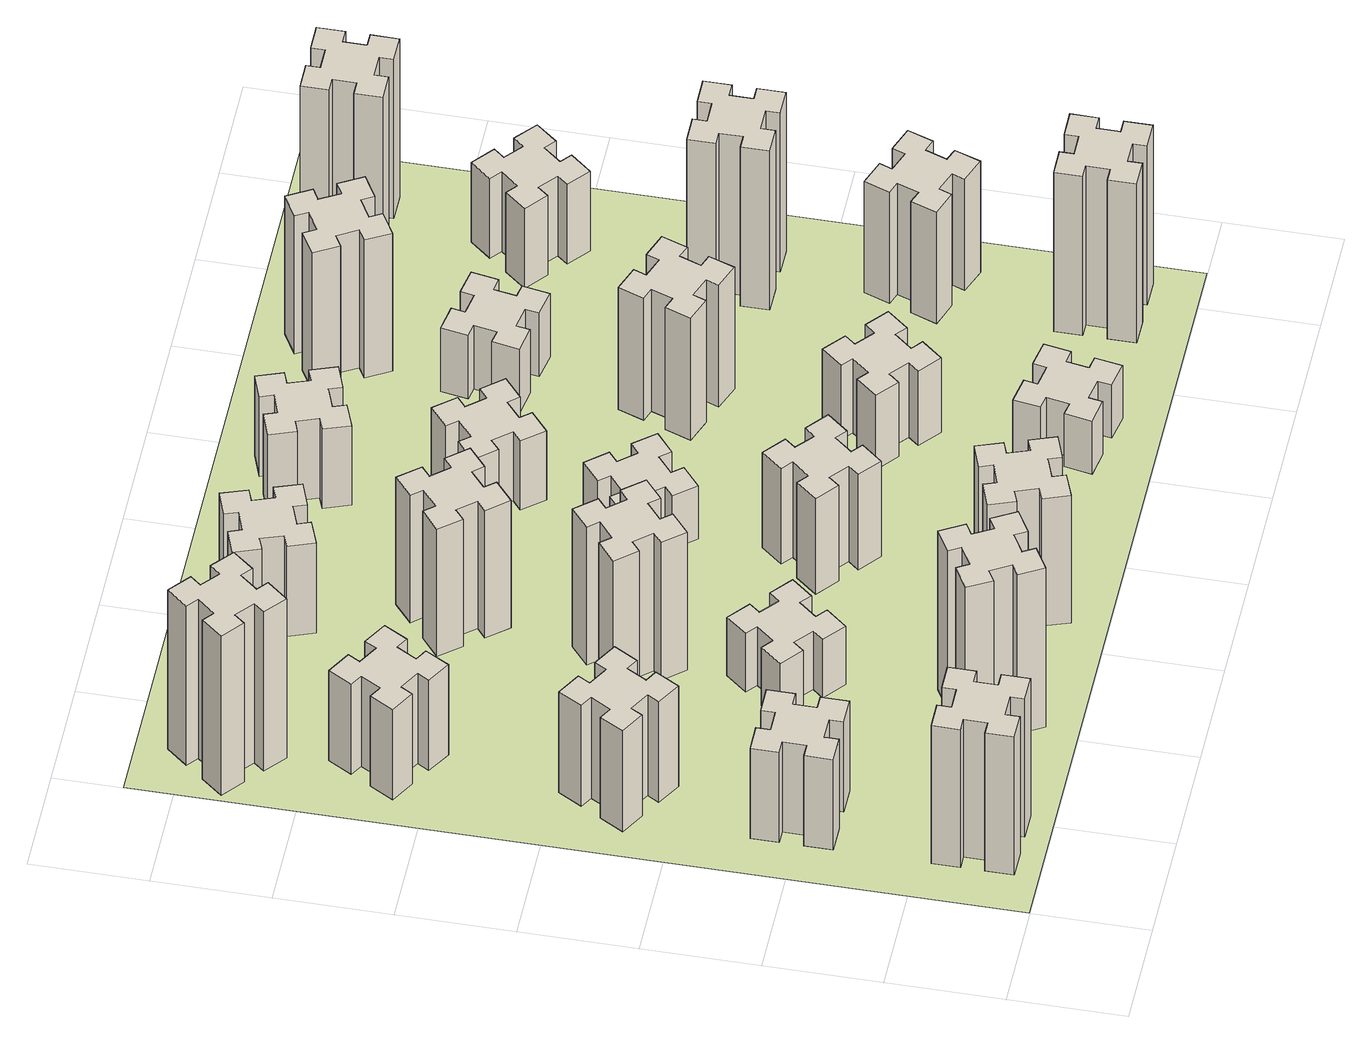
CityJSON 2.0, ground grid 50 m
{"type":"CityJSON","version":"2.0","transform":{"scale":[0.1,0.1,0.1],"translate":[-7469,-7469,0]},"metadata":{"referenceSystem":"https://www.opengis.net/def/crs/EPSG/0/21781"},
"CityObjects":{
"building1":{"type":"Building","attributes":{"class":"1000","function":"1000","usage":"1000","yearOfConstruction":2016,"roofType":"1000","measuredHeight":78,"storeysAboveGround":30,"storeysBelowGround":0},"geometry":[{"type":"Solid","lod":"1","boundaries":[[[[0,1,2,3,4,5,6,7,8,9,10,11,12,13,14,15,16,17,18,19]],[[17,16,20,21]],[[16,15,22,20]],[[15,14,23,22]],[[14,13,24,23]],[[13,12,25,24]],[[12,11,26,25]],[[11,10,27,26]],[[10,9,28,27]],[[9,8,29,28]],[[8,7,30,29]],[[7,6,31,30]],[[6,5,32,31]],[[5,4,33,32]],[[4,3,34,33]],[[3,2,35,34]],[[2,1,36,35]],[[1,0,37,36]],[[0,19,38,37]],[[19,18,39,38]],[[18,17,21,39]],[[24,25,26,27,28,29,30,31,32,33,34,35,36,37,38,39,21,20,22,23]]]]}]},
"building2":{"type":"Building","attributes":{"class":"1000","function":"1000","usage":"1000","yearOfConstruction":2016,"roofType":"1000","measuredHeight":51,"storeysAboveGround":30,"storeysBelowGround":0},"geometry":[{"type":"Solid","lod":"1","boundaries":[[[[40,41,42,43,44,45,46,47,48,49,50,51,52,53,54,55,56,57,58,59]],[[57,56,60,61]],[[56,55,62,60]],[[55,54,63,62]],[[54,53,64,63]],[[53,52,65,64]],[[52,51,66,65]],[[51,50,67,66]],[[50,49,68,67]],[[49,48,69,68]],[[48,47,70,69]],[[47,46,71,70]],[[46,45,72,71]],[[45,44,73,72]],[[44,43,74,73]],[[43,42,75,74]],[[42,41,76,75]],[[41,40,77,76]],[[40,59,78,77]],[[59,58,79,78]],[[58,57,61,79]],[[64,65,66,67,68,69,70,71,72,73,74,75,76,77,78,79,61,60,62,63]]]]}]},
"building3":{"type":"Building","attributes":{"class":"1000","function":"1000","usage":"1000","yearOfConstruction":2016,"roofType":"1000","measuredHeight":57,"storeysAboveGround":30,"storeysBelowGround":0},"geometry":[{"type":"Solid","lod":"1","boundaries":[[[[80,81,82,83,84,85,86,87,88,89,90,91,92,93,94,95,96,97,98,99]],[[97,96,100,101]],[[96,95,102,100]],[[95,94,103,102]],[[94,93,104,103]],[[93,92,105,104]],[[92,91,106,105]],[[91,90,107,106]],[[90,89,108,107]],[[89,88,109,108]],[[88,87,110,109]],[[87,86,111,110]],[[86,85,112,111]],[[85,84,113,112]],[[84,83,114,113]],[[83,82,115,114]],[[82,81,116,115]],[[81,80,117,116]],[[80,99,118,117]],[[99,98,119,118]],[[98,97,101,119]],[[104,105,106,107,108,109,110,111,112,113,114,115,116,117,118,119,101,100,102,103]]]]}]},
"building4":{"type":"Building","attributes":{"class":"1000","function":"1000","usage":"1000","yearOfConstruction":2016,"roofType":"1000","measuredHeight":51,"storeysAboveGround":30,"storeysBelowGround":0},"geometry":[{"type":"Solid","lod":"1","boundaries":[[[[120,121,122,123,124,125,126,127,128,129,130,131,132,133,134,135,136,137,138,139]],[[137,136,140,141]],[[136,135,142,140]],[[135,134,143,142]],[[134,133,144,143]],[[133,132,145,144]],[[132,131,146,145]],[[131,130,147,146]],[[130,129,148,147]],[[129,128,149,148]],[[128,127,150,149]],[[127,126,151,150]],[[126,125,152,151]],[[125,124,153,152]],[[124,123,154,153]],[[123,122,155,154]],[[122,121,156,155]],[[121,120,157,156]],[[120,139,158,157]],[[139,138,159,158]],[[138,137,141,159]],[[144,145,146,147,148,149,150,151,152,153,154,155,156,157,158,159,141,140,142,143]]]]}]},
"building5":{"type":"Building","attributes":{"class":"1000","function":"1000","usage":"1000","yearOfConstruction":2016,"roofType":"1000","measuredHeight":90,"storeysAboveGround":30,"storeysBelowGround":0},"geometry":[{"type":"Solid","lod":"1","boundaries":[[[[160,161,162,163,164,165,166,167,168,169,170,171,172,173,174,175,176,177,178,179]],[[177,176,180,181]],[[176,175,182,180]],[[175,174,183,182]],[[174,173,184,183]],[[173,172,185,184]],[[172,171,186,185]],[[171,170,187,186]],[[170,169,188,187]],[[169,168,189,188]],[[168,167,190,189]],[[167,166,191,190]],[[166,165,192,191]],[[165,164,193,192]],[[164,163,194,193]],[[163,162,195,194]],[[162,161,196,195]],[[161,160,197,196]],[[160,179,198,197]],[[179,178,199,198]],[[178,177,181,199]],[[184,185,186,187,188,189,190,191,192,193,194,195,196,197,198,199,181,180,182,183]]]]}]},
"building6":{"type":"Building","attributes":{"class":"1000","function":"1000","usage":"1000","yearOfConstruction":2016,"roofType":"1000","measuredHeight":90,"storeysAboveGround":30,"storeysBelowGround":0},"geometry":[{"type":"Solid","lod":"1","boundaries":[[[[200,201,202,203,204,205,206,207,208,209,210,211,212,213,214,215,216,217,218,219]],[[217,216,220,221]],[[216,215,222,220]],[[215,214,223,222]],[[214,213,224,223]],[[213,212,225,224]],[[212,211,226,225]],[[211,210,227,226]],[[210,209,228,227]],[[209,208,229,228]],[[208,207,230,229]],[[207,206,231,230]],[[206,205,232,231]],[[205,204,233,232]],[[204,203,234,233]],[[203,202,235,234]],[[202,201,236,235]],[[201,200,237,236]],[[200,219,238,237]],[[219,218,239,238]],[[218,217,221,239]],[[224,225,226,227,228,229,230,231,232,233,234,235,236,237,238,239,221,220,222,223]]]]}]},
"building7":{"type":"Building","attributes":{"class":"1000","function":"1000","usage":"1000","yearOfConstruction":2016,"roofType":"1000","measuredHeight":33,"storeysAboveGround":30,"storeysBelowGround":0},"geometry":[{"type":"Solid","lod":"1","boundaries":[[[[240,241,242,243,244,245,246,247,248,249,250,251,252,253,254,255,256,257,258,259]],[[257,256,260,261]],[[256,255,262,260]],[[255,254,263,262]],[[254,253,264,263]],[[253,252,265,264]],[[252,251,266,265]],[[251,250,267,266]],[[250,249,268,267]],[[249,248,269,268]],[[248,247,270,269]],[[247,246,271,270]],[[246,245,272,271]],[[245,244,273,272]],[[244,243,274,273]],[[243,242,275,274]],[[242,241,276,275]],[[241,240,277,276]],[[240,259,278,277]],[[259,258,279,278]],[[258,257,261,279]],[[264,265,266,267,268,269,270,271,272,273,274,275,276,277,278,279,261,260,262,263]]]]}]},
"building8":{"type":"Building","attributes":{"class":"1000","function":"1000","usage":"1000","yearOfConstruction":2016,"roofType":"1000","measuredHeight":78,"storeysAboveGround":30,"storeysBelowGround":0},"geometry":[{"type":"Solid","lod":"1","boundaries":[[[[280,281,282,283,284,285,286,287,288,289,290,291,292,293,294,295,296,297,298,299]],[[297,296,300,301]],[[296,295,302,300]],[[295,294,303,302]],[[294,293,304,303]],[[293,292,305,304]],[[292,291,306,305]],[[291,290,307,306]],[[290,289,308,307]],[[289,288,309,308]],[[288,287,310,309]],[[287,286,311,310]],[[286,285,312,311]],[[285,284,313,312]],[[284,283,314,313]],[[283,282,315,314]],[[282,281,316,315]],[[281,280,317,316]],[[280,299,318,317]],[[299,298,319,318]],[[298,297,301,319]],[[304,305,306,307,308,309,310,311,312,313,314,315,316,317,318,319,301,300,302,303]]]]}]},
"building9":{"type":"Building","attributes":{"class":"1000","function":"1000","usage":"1000","yearOfConstruction":2016,"roofType":"1000","measuredHeight":72,"storeysAboveGround":30,"storeysBelowGround":0},"geometry":[{"type":"Solid","lod":"1","boundaries":[[[[320,321,322,323,324,325,326,327,328,329,330,331,332,333,334,335,336,337,338,339]],[[337,336,340,341]],[[336,335,342,340]],[[335,334,343,342]],[[334,333,344,343]],[[333,332,345,344]],[[332,331,346,345]],[[331,330,347,346]],[[330,329,348,347]],[[329,328,349,348]],[[328,327,350,349]],[[327,326,351,350]],[[326,325,352,351]],[[325,324,353,352]],[[324,323,354,353]],[[323,322,355,354]],[[322,321,356,355]],[[321,320,357,356]],[[320,339,358,357]],[[339,338,359,358]],[[338,337,341,359]],[[344,345,346,347,348,349,350,351,352,353,354,355,356,357,358,359,341,340,342,343]]]]}]},
"building10":{"type":"Building","attributes":{"class":"1000","function":"1000","usage":"1000","yearOfConstruction":2016,"roofType":"1000","measuredHeight":72,"storeysAboveGround":30,"storeysBelowGround":0},"geometry":[{"type":"Solid","lod":"1","boundaries":[[[[360,361,362,363,364,365,366,367,368,369,370,371,372,373,374,375,376,377,378,379]],[[377,376,380,381]],[[376,375,382,380]],[[375,374,383,382]],[[374,373,384,383]],[[373,372,385,384]],[[372,371,386,385]],[[371,370,387,386]],[[370,369,388,387]],[[369,368,389,388]],[[368,367,390,389]],[[367,366,391,390]],[[366,365,392,391]],[[365,364,393,392]],[[364,363,394,393]],[[363,362,395,394]],[[362,361,396,395]],[[361,360,397,396]],[[360,379,398,397]],[[379,378,399,398]],[[378,377,381,399]],[[384,385,386,387,388,389,390,391,392,393,394,395,396,397,398,399,381,380,382,383]]]]}]},
"building11":{"type":"Building","attributes":{"class":"1000","function":"1000","usage":"1000","yearOfConstruction":2016,"roofType":"1000","measuredHeight":51,"storeysAboveGround":30,"storeysBelowGround":0},"geometry":[{"type":"Solid","lod":"1","boundaries":[[[[400,401,402,403,404,405,406,407,408,409,410,411,412,413,414,415,416,417,418,419]],[[417,416,420,421]],[[416,415,422,420]],[[415,414,423,422]],[[414,413,424,423]],[[413,412,425,424]],[[412,411,426,425]],[[411,410,427,426]],[[410,409,428,427]],[[409,408,429,428]],[[408,407,430,429]],[[407,406,431,430]],[[406,405,432,431]],[[405,404,433,432]],[[404,403,434,433]],[[403,402,435,434]],[[402,401,436,435]],[[401,400,437,436]],[[400,419,438,437]],[[419,418,439,438]],[[418,417,421,439]],[[424,425,426,427,428,429,430,431,432,433,434,435,436,437,438,439,421,420,422,423]]]]}]},
"building12":{"type":"Building","attributes":{"class":"1000","function":"1000","usage":"1000","yearOfConstruction":2016,"roofType":"1000","measuredHeight":54,"storeysAboveGround":30,"storeysBelowGround":0},"geometry":[{"type":"Solid","lod":"1","boundaries":[[[[440,441,442,443,444,445,446,447,448,449,450,451,452,453,454,455,456,457,458,459]],[[457,456,460,461]],[[456,455,462,460]],[[455,454,463,462]],[[454,453,464,463]],[[453,452,465,464]],[[452,451,466,465]],[[451,450,467,466]],[[450,449,468,467]],[[449,448,469,468]],[[448,447,470,469]],[[447,446,471,470]],[[446,445,472,471]],[[445,444,473,472]],[[444,443,474,473]],[[443,442,475,474]],[[442,441,476,475]],[[441,440,477,476]],[[440,459,478,477]],[[459,458,479,478]],[[458,457,461,479]],[[464,465,466,467,468,469,470,471,472,473,474,475,476,477,478,479,461,460,462,463]]]]}]},
"building13":{"type":"Building","attributes":{"class":"1000","function":"1000","usage":"1000","yearOfConstruction":2016,"roofType":"1000","measuredHeight":30,"storeysAboveGround":30,"storeysBelowGround":0},"geometry":[{"type":"Solid","lod":"1","boundaries":[[[[480,481,482,483,484,485,486,487,488,489,490,491,492,493,494,495,496,497,498,499]],[[497,496,500,501]],[[496,495,502,500]],[[495,494,503,502]],[[494,493,504,503]],[[493,492,505,504]],[[492,491,506,505]],[[491,490,507,506]],[[490,489,508,507]],[[489,488,509,508]],[[488,487,510,509]],[[487,486,511,510]],[[486,485,512,511]],[[485,484,513,512]],[[484,483,514,513]],[[483,482,515,514]],[[482,481,516,515]],[[481,480,517,516]],[[480,499,518,517]],[[499,498,519,518]],[[498,497,501,519]],[[504,505,506,507,508,509,510,511,512,513,514,515,516,517,518,519,501,500,502,503]]]]}]},
"building14":{"type":"Building","attributes":{"class":"1000","function":"1000","usage":"1000","yearOfConstruction":2016,"roofType":"1000","measuredHeight":39,"storeysAboveGround":30,"storeysBelowGround":0},"geometry":[{"type":"Solid","lod":"1","boundaries":[[[[520,521,522,523,524,525,526,527,528,529,530,531,532,533,534,535,536,537,538,539]],[[537,536,540,541]],[[536,535,542,540]],[[535,534,543,542]],[[534,533,544,543]],[[533,532,545,544]],[[532,531,546,545]],[[531,530,547,546]],[[530,529,548,547]],[[529,528,549,548]],[[528,527,550,549]],[[527,526,551,550]],[[526,525,552,551]],[[525,524,553,552]],[[524,523,554,553]],[[523,522,555,554]],[[522,521,556,555]],[[521,520,557,556]],[[520,539,558,557]],[[539,538,559,558]],[[538,537,541,559]],[[544,545,546,547,548,549,550,551,552,553,554,555,556,557,558,559,541,540,542,543]]]]}]},
"building15":{"type":"Building","attributes":{"class":"1000","function":"1000","usage":"1000","yearOfConstruction":2016,"roofType":"1000","measuredHeight":30,"storeysAboveGround":30,"storeysBelowGround":0},"geometry":[{"type":"Solid","lod":"1","boundaries":[[[[560,561,562,563,564,565,566,567,568,569,570,571,572,573,574,575,576,577,578,579]],[[577,576,580,581]],[[576,575,582,580]],[[575,574,583,582]],[[574,573,584,583]],[[573,572,585,584]],[[572,571,586,585]],[[571,570,587,586]],[[570,569,588,587]],[[569,568,589,588]],[[568,567,590,589]],[[567,566,591,590]],[[566,565,592,591]],[[565,564,593,592]],[[564,563,594,593]],[[563,562,595,594]],[[562,561,596,595]],[[561,560,597,596]],[[560,579,598,597]],[[579,578,599,598]],[[578,577,581,599]],[[584,585,586,587,588,589,590,591,592,593,594,595,596,597,598,599,581,580,582,583]]]]}]},
"building16":{"type":"Building","attributes":{"class":"1000","function":"1000","usage":"1000","yearOfConstruction":2016,"roofType":"1000","measuredHeight":45,"storeysAboveGround":30,"storeysBelowGround":0},"geometry":[{"type":"Solid","lod":"1","boundaries":[[[[600,601,602,603,604,605,606,607,608,609,610,611,612,613,614,615,616,617,618,619]],[[617,616,620,621]],[[616,615,622,620]],[[615,614,623,622]],[[614,613,624,623]],[[613,612,625,624]],[[612,611,626,625]],[[611,610,627,626]],[[610,609,628,627]],[[609,608,629,628]],[[608,607,630,629]],[[607,606,631,630]],[[606,605,632,631]],[[605,604,633,632]],[[604,603,634,633]],[[603,602,635,634]],[[602,601,636,635]],[[601,600,637,636]],[[600,619,638,637]],[[619,618,639,638]],[[618,617,621,639]],[[624,625,626,627,628,629,630,631,632,633,634,635,636,637,638,639,621,620,622,623]]]]}]},
"building17":{"type":"Building","attributes":{"class":"1000","function":"1000","usage":"1000","yearOfConstruction":2016,"roofType":"1000","measuredHeight":42,"storeysAboveGround":30,"storeysBelowGround":0},"geometry":[{"type":"Solid","lod":"1","boundaries":[[[[640,641,642,643,644,645,646,647,648,649,650,651,652,653,654,655,656,657,658,659]],[[657,656,660,661]],[[656,655,662,660]],[[655,654,663,662]],[[654,653,664,663]],[[653,652,665,664]],[[652,651,666,665]],[[651,650,667,666]],[[650,649,668,667]],[[649,648,669,668]],[[648,647,670,669]],[[647,646,671,670]],[[646,645,672,671]],[[645,644,673,672]],[[644,643,674,673]],[[643,642,675,674]],[[642,641,676,675]],[[641,640,677,676]],[[640,659,678,677]],[[659,658,679,678]],[[658,657,661,679]],[[664,665,666,667,668,669,670,671,672,673,674,675,676,677,678,679,661,660,662,663]]]]}]},
"building18":{"type":"Building","attributes":{"class":"1000","function":"1000","usage":"1000","yearOfConstruction":2016,"roofType":"1000","measuredHeight":69,"storeysAboveGround":30,"storeysBelowGround":0},"geometry":[{"type":"Solid","lod":"1","boundaries":[[[[680,681,682,683,684,685,686,687,688,689,690,691,692,693,694,695,696,697,698,699]],[[697,696,700,701]],[[696,695,702,700]],[[695,694,703,702]],[[694,693,704,703]],[[693,692,705,704]],[[692,691,706,705]],[[691,690,707,706]],[[690,689,708,707]],[[689,688,709,708]],[[688,687,710,709]],[[687,686,711,710]],[[686,685,712,711]],[[685,684,713,712]],[[684,683,714,713]],[[683,682,715,714]],[[682,681,716,715]],[[681,680,717,716]],[[680,699,718,717]],[[699,698,719,718]],[[698,697,701,719]],[[704,705,706,707,708,709,710,711,712,713,714,715,716,717,718,719,701,700,702,703]]]]}]},
"building19":{"type":"Building","attributes":{"class":"1000","function":"1000","usage":"1000","yearOfConstruction":2016,"roofType":"1000","measuredHeight":36,"storeysAboveGround":30,"storeysBelowGround":0},"geometry":[{"type":"Solid","lod":"1","boundaries":[[[[720,721,722,723,724,725,726,727,728,729,730,731,732,733,734,735,736,737,738,739]],[[737,736,740,741]],[[736,735,742,740]],[[735,734,743,742]],[[734,733,744,743]],[[733,732,745,744]],[[732,731,746,745]],[[731,730,747,746]],[[730,729,748,747]],[[729,728,749,748]],[[728,727,750,749]],[[727,726,751,750]],[[726,725,752,751]],[[725,724,753,752]],[[724,723,754,753]],[[723,722,755,754]],[[722,721,756,755]],[[721,720,757,756]],[[720,739,758,757]],[[739,738,759,758]],[[738,737,741,759]],[[744,745,746,747,748,749,750,751,752,753,754,755,756,757,758,759,741,740,742,743]]]]}]},
"building20":{"type":"Building","attributes":{"class":"1000","function":"1000","usage":"1000","yearOfConstruction":2016,"roofType":"1000","measuredHeight":90,"storeysAboveGround":30,"storeysBelowGround":0},"geometry":[{"type":"Solid","lod":"1","boundaries":[[[[760,761,762,763,764,765,766,767,768,769,770,771,772,773,774,775,776,777,778,779]],[[777,776,780,781]],[[776,775,782,780]],[[775,774,783,782]],[[774,773,784,783]],[[773,772,785,784]],[[772,771,786,785]],[[771,770,787,786]],[[770,769,788,787]],[[769,768,789,788]],[[768,767,790,789]],[[767,766,791,790]],[[766,765,792,791]],[[765,764,793,792]],[[764,763,794,793]],[[763,762,795,794]],[[762,761,796,795]],[[761,760,797,796]],[[760,779,798,797]],[[779,778,799,798]],[[778,777,781,799]],[[784,785,786,787,788,789,790,791,792,793,794,795,796,797,798,799,781,780,782,783]]]]}]},
"building21":{"type":"Building","attributes":{"class":"1000","function":"1000","usage":"1000","yearOfConstruction":2016,"roofType":"1000","measuredHeight":78,"storeysAboveGround":30,"storeysBelowGround":0},"geometry":[{"type":"Solid","lod":"1","boundaries":[[[[800,801,802,803,804,805,806,807,808,809,810,811,812,813,814,815,816,817,818,819]],[[817,816,820,821]],[[816,815,822,820]],[[815,814,823,822]],[[814,813,824,823]],[[813,812,825,824]],[[812,811,826,825]],[[811,810,827,826]],[[810,809,828,827]],[[809,808,829,828]],[[808,807,830,829]],[[807,806,831,830]],[[806,805,832,831]],[[805,804,833,832]],[[804,803,834,833]],[[803,802,835,834]],[[802,801,836,835]],[[801,800,837,836]],[[800,819,838,837]],[[819,818,839,838]],[[818,817,821,839]],[[824,825,826,827,828,829,830,831,832,833,834,835,836,837,838,839,821,820,822,823]]]]}]},
"building22":{"type":"Building","attributes":{"class":"1000","function":"1000","usage":"1000","yearOfConstruction":2016,"roofType":"1000","measuredHeight":63,"storeysAboveGround":30,"storeysBelowGround":0},"geometry":[{"type":"Solid","lod":"1","boundaries":[[[[840,841,842,843,844,845,846,847,848,849,850,851,852,853,854,855,856,857,858,859]],[[857,856,860,861]],[[856,855,862,860]],[[855,854,863,862]],[[854,853,864,863]],[[853,852,865,864]],[[852,851,866,865]],[[851,850,867,866]],[[850,849,868,867]],[[849,848,869,868]],[[848,847,870,869]],[[847,846,871,870]],[[846,845,872,871]],[[845,844,873,872]],[[844,843,874,873]],[[843,842,875,874]],[[842,841,876,875]],[[841,840,877,876]],[[840,859,878,877]],[[859,858,879,878]],[[858,857,861,879]],[[864,865,866,867,868,869,870,871,872,873,874,875,876,877,878,879,861,860,862,863]]]]}]},
"building23":{"type":"Building","attributes":{"class":"1000","function":"1000","usage":"1000","yearOfConstruction":2016,"roofType":"1000","measuredHeight":90,"storeysAboveGround":30,"storeysBelowGround":0},"geometry":[{"type":"Solid","lod":"1","boundaries":[[[[880,881,882,883,884,885,886,887,888,889,890,891,892,893,894,895,896,897,898,899]],[[897,896,900,901]],[[896,895,902,900]],[[895,894,903,902]],[[894,893,904,903]],[[893,892,905,904]],[[892,891,906,905]],[[891,890,907,906]],[[890,889,908,907]],[[889,888,909,908]],[[888,887,910,909]],[[887,886,911,910]],[[886,885,912,911]],[[885,884,913,912]],[[884,883,914,913]],[[883,882,915,914]],[[882,881,916,915]],[[881,880,917,916]],[[880,899,918,917]],[[899,898,919,918]],[[898,897,901,919]],[[904,905,906,907,908,909,910,911,912,913,914,915,916,917,918,919,901,900,902,903]]]]}]},
"building24":{"type":"Building","attributes":{"class":"1000","function":"1000","usage":"1000","yearOfConstruction":2016,"roofType":"1000","measuredHeight":45,"storeysAboveGround":30,"storeysBelowGround":0},"geometry":[{"type":"Solid","lod":"1","boundaries":[[[[920,921,922,923,924,925,926,927,928,929,930,931,932,933,934,935,936,937,938,939]],[[937,936,940,941]],[[936,935,942,940]],[[935,934,943,942]],[[934,933,944,943]],[[933,932,945,944]],[[932,931,946,945]],[[931,930,947,946]],[[930,929,948,947]],[[929,928,949,948]],[[928,927,950,949]],[[927,926,951,950]],[[926,925,952,951]],[[925,924,953,952]],[[924,923,954,953]],[[923,922,955,954]],[[922,921,956,955]],[[921,920,957,956]],[[920,939,958,957]],[[939,938,959,958]],[[938,937,941,959]],[[944,945,946,947,948,949,950,951,952,953,954,955,956,957,958,959,941,940,942,943]]]]}]},
"building25":{"type":"Building","attributes":{"class":"1000","function":"1000","usage":"1000","yearOfConstruction":2016,"roofType":"1000","measuredHeight":90,"storeysAboveGround":30,"storeysBelowGround":0},"geometry":[{"type":"Solid","lod":"1","boundaries":[[[[960,961,962,963,964,965,966,967,968,969,970,971,972,973,974,975,976,977,978,979]],[[977,976,980,981]],[[976,975,982,980]],[[975,974,983,982]],[[974,973,984,983]],[[973,972,985,984]],[[972,971,986,985]],[[971,970,987,986]],[[970,969,988,987]],[[969,968,989,988]],[[968,967,990,989]],[[967,966,991,990]],[[966,965,992,991]],[[965,964,993,992]],[[964,963,994,993]],[[963,962,995,994]],[[962,961,996,995]],[[961,960,997,996]],[[960,979,998,997]],[[979,978,999,998]],[[978,977,981,999]],[[984,985,986,987,988,989,990,991,992,993,994,995,996,997,998,999,981,980,982,983]]]]}]},
"landuse1":{"type":"LandUse","attributes":{"name":"plot1","function":"1010"},"geometry":[{"type":"MultiSurface","lod":"1","boundaries":[[[1000,1001,1002,1003]]]}]}
},
"vertices":[
[265,325,0],[265,225,0],[205,225,0],[205,105,0],[325,105,0],[325,165,0],[425,165,0],[425,105,0],[545,105,0],[545,225,0],[485,225,0],[485,325,0],[545,325,0],[545,445,0],[425,445,0],[425,385,0],[325,385,0],[325,445,0],[205,445,0],[205,325,0],[325,385,780],[325,445,780],[425,385,780],[425,445,780],[545,445,780],[545,325,780],[485,325,780],[485,225,780],[545,225,780],[545,105,780],[425,105,780],[425,165,780],[325,165,780],[325,105,780],[205,105,780],[205,225,780],[265,225,780],[265,325,780],[205,325,780],[205,445,780],
[265,1065,0],[265,965,0],[205,965,0],[205,845,0],[325,845,0],[325,905,0],[425,905,0],[425,845,0],[545,845,0],[545,965,0],[485,965,0],[485,1065,0],[545,1065,0],[545,1185,0],[425,1185,0],[425,1125,0],[325,1125,0],[325,1185,0],[205,1185,0],[205,1065,0],[325,1125,510],[325,1185,510],[425,1125,510],[425,1185,510],[545,1185,510],[545,1065,510],[485,1065,510],[485,965,510],[545,965,510],[545,845,510],[425,845,510],[425,905,510],[325,905,510],[325,845,510],[205,845,510],[205,965,510],[265,965,510],[265,1065,510],[205,1065,510],[205,1185,510],
[474,1826,0],[387,1876,0],[417,1928,0],[313,1988,0],[253,1884,0],[305,1854,0],[255,1767,0],[203,1797,0],[143,1693,0],[247,1633,0],[277,1685,0],[364,1635,0],[334,1583,0],[438,1523,0],[498,1627,0],[446,1657,0],[496,1744,0],[548,1714,0],[608,1818,0],[504,1878,0],[496,1744,570],[548,1714,570],[446,1657,570],[498,1627,570],[438,1523,570],[334,1583,570],[364,1635,570],[277,1685,570],[247,1633,570],[143,1693,570],[203,1797,570],[255,1767,570],[305,1854,570],[253,1884,570],[313,1988,570],[417,1928,570],[387,1876,570],[474,1826,570],[504,1878,570],[608,1818,570],
[446,2597,0],[496,2684,0],[548,2654,0],[608,2758,0],[504,2818,0],[474,2766,0],[387,2816,0],[417,2868,0],[313,2928,0],[253,2824,0],[305,2794,0],[255,2707,0],[203,2737,0],[143,2633,0],[247,2573,0],[277,2625,0],[364,2575,0],[334,2523,0],[438,2463,0],[498,2567,0],[364,2575,510],[334,2523,510],[277,2625,510],[247,2573,510],[143,2633,510],[203,2737,510],[255,2707,510],[305,2794,510],[253,2824,510],[313,2928,510],[417,2868,510],[387,2816,510],[474,2766,510],[504,2818,510],[608,2758,510],[548,2654,510],[496,2684,510],[446,2597,510],[498,2567,510],[438,2463,510],
[1127,255,0],[1214,305,0],[1244,253,0],[1348,313,0],[1288,417,0],[1236,387,0],[1186,474,0],[1238,504,0],[1178,608,0],[1074,548,0],[1104,496,0],[1017,446,0],[987,498,0],[883,438,0],[943,334,0],[995,364,0],[1045,277,0],[993,247,0],[1053,143,0],[1157,203,0],[1045,277,900],[993,247,900],[995,364,900],[943,334,900],[883,438,900],[987,498,900],[1017,446,900],[1104,496,900],[1074,548,900],[1178,608,900],[1238,504,900],[1186,474,900],[1236,387,900],[1288,417,900],[1348,313,900],[1244,253,900],[1214,305,900],[1127,255,900],[1157,203,900],[1053,143,900],
[384,3387,0],[308,3452,0],[346,3498,0],[254,3575,0],[177,3483,0],[223,3444,0],[159,3368,0],[113,3406,0],[36,3314,0],[128,3237,0],[166,3283,0],[243,3219,0],[204,3173,0],[296,3096,0],[373,3188,0],[327,3226,0],[392,3303,0],[438,3264,0],[515,3356,0],[423,3433,0],[392,3303,900],[438,3264,900],[327,3226,900],[373,3188,900],[296,3096,900],[204,3173,900],[243,3219,900],[166,3283,900],[128,3237,900],[36,3314,900],[113,3406,900],[159,3368,900],[223,3444,900],[177,3483,900],[254,3575,900],[346,3498,900],[308,3452,900],[384,3387,900],[423,3433,900],[515,3356,900],
[1224,1267,0],[1148,1332,0],[1186,1378,0],[1094,1455,0],[1017,1363,0],[1063,1324,0],[999,1248,0],[953,1286,0],[876,1194,0],[968,1117,0],[1006,1163,0],[1083,1099,0],[1044,1053,0],[1136,976,0],[1213,1068,0],[1167,1106,0],[1232,1183,0],[1278,1144,0],[1355,1236,0],[1263,1313,0],[1232,1183,330],[1278,1144,330],[1167,1106,330],[1213,1068,330],[1136,976,330],[1044,1053,330],[1083,1099,330],[1006,1163,330],[968,1117,330],[876,1194,330],[953,1286,330],[999,1248,330],[1063,1324,330],[1017,1363,330],[1094,1455,330],[1186,1378,330],[1148,1332,330],[1224,1267,330],[1263,1313,330],[1355,1236,330],
[1083,1972,0],[1006,1907,0],[968,1953,0],[876,1876,0],[953,1784,0],[999,1823,0],[1063,1746,0],[1017,1708,0],[1094,1616,0],[1186,1693,0],[1148,1739,0],[1224,1803,0],[1263,1757,0],[1355,1834,0],[1278,1926,0],[1232,1888,0],[1167,1964,0],[1213,2003,0],[1136,2095,0],[1044,2018,0],[1167,1964,780],[1213,2003,780],[1232,1888,780],[1278,1926,780],[1355,1834,780],[1263,1757,780],[1224,1803,780],[1148,1739,780],[1186,1693,780],[1094,1616,780],[1017,1708,780],[1063,1746,780],[999,1823,780],[953,1784,780],[876,1876,780],[968,1953,780],[1006,1907,780],[1083,1972,780],[1044,2018,780],[1136,2095,780],
[1765,496,0],[1671,462,0],[1650,518,0],[1537,477,0],[1579,364,0],[1635,385,0],[1669,291,0],[1613,270,0],[1654,157,0],[1767,199,0],[1746,255,0],[1840,289,0],[1860,233,0],[1973,274,0],[1932,387,0],[1876,366,0],[1842,460,0],[1898,480,0],[1857,593,0],[1744,552,0],[1842,460,720],[1898,480,720],[1876,366,720],[1932,387,720],[1973,274,720],[1860,233,720],[1840,289,720],[1746,255,720],[1767,199,720],[1654,157,720],[1613,270,720],[1669,291,720],[1635,385,720],[1579,364,720],[1537,477,720],[1650,518,720],[1671,462,720],[1765,496,720],[1744,552,720],[1857,593,720],
[1099,2563,0],[1163,2486,0],[1117,2448,0],[1194,2356,0],[1286,2433,0],[1248,2479,0],[1324,2543,0],[1363,2497,0],[1455,2574,0],[1378,2666,0],[1332,2628,0],[1267,2704,0],[1313,2743,0],[1236,2835,0],[1144,2758,0],[1183,2712,0],[1106,2647,0],[1068,2693,0],[976,2616,0],[1053,2524,0],[1106,2647,720],[1068,2693,720],[1183,2712,720],[1144,2758,720],[1236,2835,720],[1313,2743,720],[1267,2704,720],[1332,2628,720],[1378,2666,720],[1455,2574,720],[1363,2497,720],[1324,2543,720],[1248,2479,720],[1286,2433,720],[1194,2356,720],[1117,2448,720],[1163,2486,720],[1099,2563,720],[1053,2524,720],[976,2616,720],
[1125,3456,0],[1031,3422,0],[1010,3478,0],[897,3437,0],[939,3324,0],[995,3345,0],[1029,3251,0],[973,3230,0],[1014,3117,0],[1127,3159,0],[1106,3215,0],[1200,3249,0],[1220,3193,0],[1333,3234,0],[1292,3347,0],[1236,3326,0],[1202,3420,0],[1258,3440,0],[1217,3553,0],[1104,3512,0],[1202,3420,510],[1258,3440,510],[1236,3326,510],[1292,3347,510],[1333,3234,510],[1220,3193,510],[1200,3249,510],[1106,3215,510],[1127,3159,510],[1014,3117,510],[973,3230,510],[1029,3251,510],[995,3345,510],[939,3324,510],[897,3437,510],[1010,3478,510],[1031,3422,510],[1125,3456,510],[1104,3512,510],[1217,3553,510],
[1746,1163,0],[1823,1099,0],[1784,1053,0],[1876,976,0],[1953,1068,0],[1907,1106,0],[1972,1183,0],[2018,1144,0],[2095,1236,0],[2003,1313,0],[1964,1267,0],[1888,1332,0],[1926,1378,0],[1834,1455,0],[1757,1363,0],[1803,1324,0],[1739,1248,0],[1693,1286,0],[1616,1194,0],[1708,1117,0],[1739,1248,540],[1693,1286,540],[1803,1324,540],[1757,1363,540],[1834,1455,540],[1926,1378,540],[1888,1332,540],[1964,1267,540],[2003,1313,540],[2095,1236,540],[2018,1144,540],[1972,1183,540],[1907,1106,540],[1953,1068,540],[1876,976,540],[1784,1053,540],[1823,1099,540],[1746,1163,540],[1708,1117,540],[1616,1194,540],
[1972,1988,0],[1907,2064,0],[1953,2103,0],[1876,2195,0],[1784,2118,0],[1823,2072,0],[1746,2007,0],[1708,2053,0],[1616,1976,0],[1693,1884,0],[1739,1923,0],[1803,1846,0],[1757,1808,0],[1834,1716,0],[1926,1793,0],[1888,1839,0],[1964,1903,0],[2003,1857,0],[2095,1934,0],[2018,2026,0],[1964,1903,300],[2003,1857,300],[1888,1839,300],[1926,1793,300],[1834,1716,300],[1757,1808,300],[1803,1846,300],[1739,1923,300],[1693,1884,300],[1616,1976,300],[1708,2053,300],[1746,2007,300],[1823,2072,300],[1784,2118,300],[1876,2195,300],[1953,2103,300],[1907,2064,300],[1972,1988,300],[2018,2026,300],[2095,1934,300],
[1988,2479,0],[2064,2543,0],[2103,2497,0],[2195,2574,0],[2118,2666,0],[2072,2628,0],[2007,2704,0],[2053,2743,0],[1976,2835,0],[1884,2758,0],[1923,2712,0],[1846,2647,0],[1808,2693,0],[1716,2616,0],[1793,2524,0],[1839,2563,0],[1903,2486,0],[1857,2448,0],[1934,2356,0],[2026,2433,0],[1903,2486,390],[1857,2448,390],[1839,2563,390],[1793,2524,390],[1716,2616,390],[1808,2693,390],[1846,2647,390],[1923,2712,390],[1884,2758,390],[1976,2835,390],[2053,2743,390],[2007,2704,390],[2072,2628,390],[2118,2666,390],[2195,2574,390],[2103,2497,390],[2064,2543,390],[1988,2479,390],[2026,2433,390],[1934,2356,390],
[2596,444,0],[2578,345,0],[2519,356,0],[2498,237,0],[2617,217,0],[2627,276,0],[2725,258,0],[2715,199,0],[2833,178,0],[2854,297,0],[2795,307,0],[2812,405,0],[2871,395,0],[2892,513,0],[2774,534,0],[2764,475,0],[2665,492,0],[2676,551,0],[2557,572,0],[2537,454,0],[2665,492,300],[2676,551,300],[2764,475,300],[2774,534,300],[2892,513,300],[2871,395,300],[2812,405,300],[2795,307,300],[2854,297,300],[2833,178,300],[2715,199,300],[2725,258,300],[2627,276,300],[2617,217,300],[2498,237,300],[2519,356,300],[2578,345,300],[2596,444,300],[2537,454,300],[2557,572,300],
[1865,3456,0],[1771,3422,0],[1750,3478,0],[1637,3437,0],[1679,3324,0],[1735,3345,0],[1769,3251,0],[1713,3230,0],[1754,3117,0],[1867,3159,0],[1846,3215,0],[1940,3249,0],[1960,3193,0],[2073,3234,0],[2032,3347,0],[1976,3326,0],[1942,3420,0],[1998,3440,0],[1957,3553,0],[1844,3512,0],[1942,3420,450],[1998,3440,450],[1976,3326,450],[2032,3347,450],[2073,3234,450],[1960,3193,450],[1940,3249,450],[1846,3215,450],[1867,3159,450],[1754,3117,450],[1713,3230,450],[1769,3251,450],[1735,3345,450],[1679,3324,450],[1637,3437,450],[1750,3478,450],[1771,3422,450],[1865,3456,450],[1844,3512,450],[1957,3553,450],
[2647,1006,0],[2712,1083,0],[2758,1044,0],[2835,1136,0],[2743,1213,0],[2704,1167,0],[2628,1232,0],[2666,1278,0],[2574,1355,0],[2497,1263,0],[2543,1224,0],[2479,1148,0],[2433,1186,0],[2356,1094,0],[2448,1017,0],[2486,1063,0],[2563,999,0],[2524,953,0],[2616,876,0],[2693,968,0],[2563,999,420],[2524,953,420],[2486,1063,420],[2448,1017,420],[2356,1094,420],[2433,1186,420],[2479,1148,420],[2543,1224,420],[2497,1263,420],[2574,1355,420],[2666,1278,420],[2628,1232,420],[2704,1167,420],[2743,1213,420],[2835,1136,420],[2758,1044,420],[2712,1083,420],[2647,1006,420],[2693,968,420],[2616,876,420],
[2682,1871,0],[2716,1965,0],[2772,1944,0],[2813,2057,0],[2700,2098,0],[2680,2042,0],[2586,2076,0],[2607,2132,0],[2494,2173,0],[2453,2060,0],[2509,2040,0],[2475,1946,0],[2419,1967,0],[2377,1854,0],[2490,1813,0],[2511,1869,0],[2605,1835,0],[2584,1779,0],[2697,1737,0],[2738,1850,0],[2605,1835,690],[2584,1779,690],[2511,1869,690],[2490,1813,690],[2377,1854,690],[2419,1967,690],[2475,1946,690],[2509,2040,690],[2453,2060,690],[2494,2173,690],[2607,2132,690],[2586,2076,690],[2680,2042,690],[2700,2098,690],[2813,2057,690],[2772,1944,690],[2716,1965,690],[2682,1871,690],[2738,1850,690],[2697,1737,690],
[2664,2795,0],[2565,2812,0],[2576,2871,0],[2457,2892,0],[2437,2774,0],[2496,2764,0],[2478,2665,0],[2419,2676,0],[2398,2557,0],[2517,2537,0],[2527,2596,0],[2625,2578,0],[2615,2519,0],[2733,2498,0],[2754,2617,0],[2695,2627,0],[2712,2725,0],[2771,2715,0],[2792,2833,0],[2674,2854,0],[2712,2725,360],[2771,2715,360],[2695,2627,360],[2754,2617,360],[2733,2498,360],[2615,2519,360],[2625,2578,360],[2527,2596,360],[2517,2537,360],[2398,2557,360],[2419,2676,360],[2478,2665,360],[2496,2764,360],[2437,2774,360],[2457,2892,360],[2576,2871,360],[2565,2812,360],[2664,2795,360],[2674,2854,360],[2792,2833,360],
[3325,425,0],[3325,325,0],[3265,325,0],[3265,205,0],[3385,205,0],[3385,265,0],[3485,265,0],[3485,205,0],[3605,205,0],[3605,325,0],[3545,325,0],[3545,425,0],[3605,425,0],[3605,545,0],[3485,545,0],[3485,485,0],[3385,485,0],[3385,545,0],[3265,545,0],[3265,425,0],[3385,485,900],[3385,545,900],[3485,485,900],[3485,545,900],[3605,545,900],[3605,425,900],[3545,425,900],[3545,325,900],[3605,325,900],[3605,205,900],[3485,205,900],[3485,265,900],[3385,265,900],[3385,205,900],[3265,205,900],[3265,325,900],[3325,325,900],[3325,425,900],[3265,425,900],[3265,545,900],
[2716,3347,0],[2666,3434,0],[2718,3464,0],[2658,3568,0],[2554,3508,0],[2584,3456,0],[2497,3406,0],[2467,3458,0],[2363,3398,0],[2423,3294,0],[2475,3324,0],[2525,3237,0],[2473,3207,0],[2533,3103,0],[2637,3163,0],[2607,3215,0],[2694,3265,0],[2724,3213,0],[2828,3273,0],[2768,3377,0],[2694,3265,780],[2724,3213,780],[2607,3215,780],[2637,3163,780],[2533,3103,780],[2473,3207,780],[2525,3237,780],[2475,3324,780],[2423,3294,780],[2363,3398,780],[2467,3458,780],[2497,3406,780],[2584,3456,780],[2554,3508,780],[2658,3568,780],[2718,3464,780],[2666,3434,780],[2716,3347,780],[2768,3377,780],[2828,3273,780],
[3351,1029,0],[3445,995,0],[3424,939,0],[3537,897,0],[3578,1010,0],[3522,1031,0],[3556,1125,0],[3612,1104,0],[3653,1217,0],[3540,1258,0],[3520,1202,0],[3426,1236,0],[3447,1292,0],[3334,1333,0],[3293,1220,0],[3349,1200,0],[3315,1106,0],[3259,1127,0],[3217,1014,0],[3330,973,0],[3315,1106,630],[3259,1127,630],[3349,1200,630],[3293,1220,630],[3334,1333,630],[3447,1292,630],[3426,1236,630],[3520,1202,630],[3540,1258,630],[3653,1217,630],[3612,1104,630],[3556,1125,630],[3522,1031,630],[3578,1010,630],[3537,897,630],[3424,939,630],[3445,995,630],[3351,1029,630],[3330,973,630],[3217,1014,630],
[3445,1805,0],[3445,1905,0],[3505,1905,0],[3505,2025,0],[3385,2025,0],[3385,1965,0],[3285,1965,0],[3285,2025,0],[3165,2025,0],[3165,1905,0],[3225,1905,0],[3225,1805,0],[3165,1805,0],[3165,1685,0],[3285,1685,0],[3285,1745,0],[3385,1745,0],[3385,1685,0],[3505,1685,0],[3505,1805,0],[3385,1745,900],[3385,1685,900],[3285,1745,900],[3285,1685,900],[3165,1685,900],[3165,1805,900],[3225,1805,900],[3225,1905,900],[3165,1905,900],[3165,2025,900],[3285,2025,900],[3285,1965,900],[3385,1965,900],[3385,2025,900],[3505,2025,900],[3505,1905,900],[3445,1905,900],[3445,1805,900],[3505,1805,900],[3505,1685,900],
[3444,2747,0],[3368,2812,0],[3406,2858,0],[3314,2935,0],[3237,2843,0],[3283,2804,0],[3219,2728,0],[3173,2766,0],[3096,2674,0],[3188,2597,0],[3226,2643,0],[3303,2579,0],[3264,2533,0],[3356,2456,0],[3433,2548,0],[3387,2586,0],[3452,2663,0],[3498,2624,0],[3575,2716,0],[3483,2793,0],[3452,2663,450],[3498,2624,450],[3387,2586,450],[3433,2548,450],[3356,2456,450],[3264,2533,450],[3303,2579,450],[3226,2643,450],[3188,2597,450],[3096,2674,450],[3173,2766,450],[3219,2728,450],[3283,2804,450],[3237,2843,450],[3314,2935,450],[3406,2858,450],[3368,2812,450],[3444,2747,450],[3483,2793,450],[3575,2716,450],
[3285,3325,0],[3385,3325,0],[3385,3265,0],[3505,3265,0],[3505,3385,0],[3445,3385,0],[3445,3485,0],[3505,3485,0],[3505,3605,0],[3385,3605,0],[3385,3545,0],[3285,3545,0],[3285,3605,0],[3165,3605,0],[3165,3485,0],[3225,3485,0],[3225,3385,0],[3165,3385,0],[3165,3265,0],[3285,3265,0],[3225,3385,900],[3165,3385,900],[3225,3485,900],[3165,3485,900],[3165,3605,900],[3285,3605,900],[3285,3545,900],[3385,3545,900],[3385,3605,900],[3505,3605,900],[3505,3485,900],[3445,3485,900],[3445,3385,900],[3505,3385,900],[3505,3265,900],[3385,3265,900],[3385,3325,900],[3285,3325,900],[3285,3265,900],[3165,3265,900],
[5,3705,0],[3705,3705,0],[3705,5,0],[5,5,0]
]}
